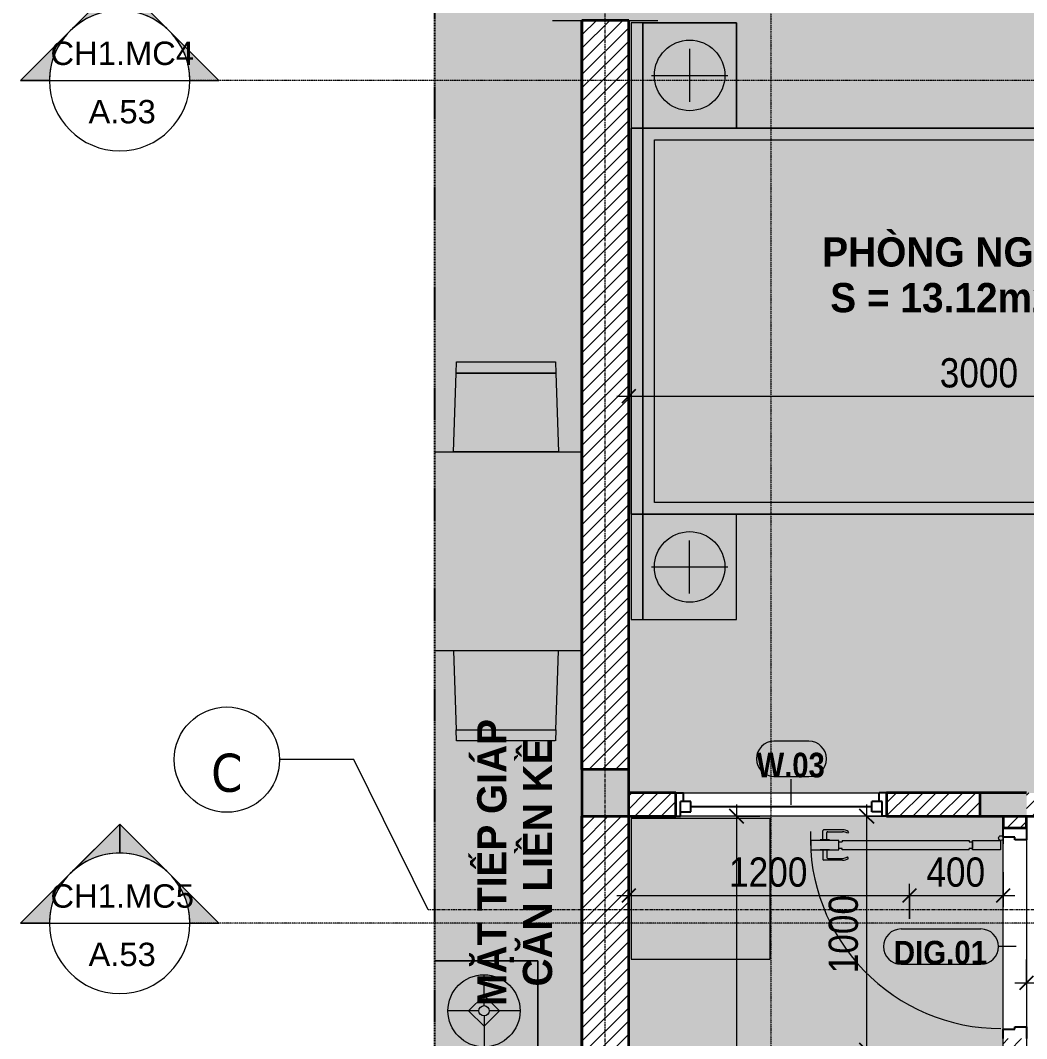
# Model space of a CAD drawing. Header units: millimetres. Extents: x 50254 to 245170, y 481 to 78637.
# Drawn here: x 50254 to 54553, y 27887 to 32237 of the extents above; entities that cross this region are included whole.
import ezdxf

# ---------------------------------------------------------------- set-up
doc = ezdxf.new("R2010")
doc.units = ezdxf.units.MM
for name, pattern in [('Dash - Tight', [4.5, 3, -1.5]), ('Dash Dot 3_16_', [7.9375, 4.7625, -1.5875, 0, -1.5875]), ('Grid Line', [22.225, 12.7, -3.175, 3.175, -3.175]), ('Hidden', [7.14375, 4.7625, -2.38125])]:
    doc.linetypes.add(name, pattern=pattern)
for name, color, linetype, lineweight in [('0-1', 7, 'Continuous', 5), ('A-ANNO-DIMS', 211, 'Continuous', 9), ('A-ANNO-DIMS-50', 211, 'Continuous', 9), ('A-DETL-GENF-1', 7, 'Continuous', 18), ('A-DETL-GENF-3', 92, 'Dash - Tight', 18), ('A-DETL-GENF-4', 92, 'Hidden', 25), ('A-DETL-GENF-5', 9, 'Continuous', 18), ('A-DETL-MEDM', 33, 'Continuous', 35), ('A-DETL-THIN', 151, 'Continuous', 18), ('A-DOOR', 31, 'Continuous', 18), ('A-DOOR-1', 7, 'Continuous', 18), ('A-DOOR-3', 50, 'Continuous', 25), ('A-DOOR-IDEN', 31, 'Continuous', 9), ('A-FLOR-2', 7, 'Continuous', 18), ('A-GLAZ', 151, 'Continuous', 18), ('A-GLAZ-2', 50, 'Continuous', 25), ('A-GLAZ-IDEN', 152, 'Continuous', 9), ('A-WALL-4', 250, 'Continuous', 35), ('A-WALL-5', 7, 'Continuous', 18), ('A-WALL-6', 113, 'Continuous', 35), ('A-WALL-PATT-1', 9, 'Continuous', 18), ('A-WALL-PATT-2', 111, 'Continuous', 18), ('G-ANNO-SYMB', 111, 'Continuous', 9), ('G-ANNO-SYMB-1', 111, 'Dash Dot 3_16_', 18), ('G-ANNO-TEXT-1', 7, 'Continuous', 9), ('G-IMPT-2', 9, 'Continuous', 18), ('I-FURN', 30, 'Continuous', 18), ('I-FURN-1', 10, 'Continuous', 18), ('I-FURN-2', 253, 'Continuous', 18), ('S-COLS', 52, 'Continuous', 18), ('S-COLS-3', 52, 'Continuous', 5), ('S-COLS-6', 52, 'Continuous', 35), ('S-GRID', 1, 'Continuous', 9), ('S-GRID-1', 1, 'Grid Line', 9), ('S-GRID-IDEN', 1, 'Continuous', 9)]:
    doc.layers.add(name, color=color, linetype=linetype, lineweight=lineweight)
doc.layers.add('A-DETL-GENF-2', color=7, linetype='Continuous', lineweight=18, transparency=0.2)
doc.styles.add('Arial', font='arial.ttf', dxfattribs={"height": 100})
doc.styles.add('Arial_B', font='arialbd.ttf', dxfattribs={"width": 0.95, "height": 125})
doc.styles.add('Arial_B_1', font='arialbd.ttf', dxfattribs={"width": 0.9, "height": 100})
doc.styles.add('Arial_B_2', font='arialbd.ttf', dxfattribs={"width": 0.85, "height": 105})
doc.styles.add('Tahoma_B', font='tahomabd.ttf', dxfattribs={"height": 162.5})
doc.styles.add('UTM Avo', font='', dxfattribs={"width": 0.9, "height": 125})
doc.styles.get('UTM Avo').set_extended_font_data('UTM Avo')
doc.dimstyles.new('1_Dim_chi_tiet_2_5', dxfattribs={"dimscale": 304.8, "dimtxt": 124.912619, "dimasz": 0.19685, "dimexe": 0.164042, "dimexo": 0.0625, "dimgap": 0.016404, "dimtad": 1, "dimdec": 0, "dimrnd": 5, "dimzin": 0, "dimdsep": 46, "dimtxsty": 'UTM Avo', "dimblk1": 'OBLIQUE', "dimblk2": 'OBLIQUE', "dimsah": 1, "dimcen": 0.09, "dimdle": 0.164042, "dimazin": 0, "dimtfac": 1, "dimtdec": 4, "dimtix": 1, "dimtmove": 0, "dimatfit": 3, "dimfxl": 0.328084, "dimfxlon": 1, "dimtvp": 1, "dimtolj": 1, "dimtzin": 0, "dimarcsym": 2})
pattern_1 = [(45, (0, 0), (-28.284271, 28.284271), [])]

# ---------------------------------------------------------------- blocks, each defined once
blk = doc.blocks.new('NCV_TKTC_KET CAU_rvt-1-TKCS_CĂN HỘ LOẠI 1 - MẶT BẰNG')
at = {"layer": 'S-COLS-3'}
blk.add_hatch(color=256, dxfattribs=at).paths.add_polyline_path([(52977.6, 32236.9), (52977.5, 32237), (52852.6, 32236.9)])
at = {"layer": 'S-COLS'}
for p, q in [((52527.6, 32236.9), (52652.6, 32236.9)), ((52852.6, 32236.9), (52977.6, 32236.9))]:
    blk.add_line(p, q, dxfattribs=at)
blk = doc.blocks.new('M_Fixed - 900 x 1400-V3-TKCS_CĂN HỘ LOẠI 1 - MẶT BẰNG')
at = {"layer": 'A-GLAZ-2'}
for p, q in [((-450, 63), (-431, 63)), ((-431, 63), (-431, 0)), ((-431, 44), (-387, 44)), ((-387, 44), (-387, 0)), ((387, 44), (387, 0)), ((431, 44), (387, 44)), ((431, 63), (431, 0)), ((448.9, 63), (431, 63)), ((-387, 22), (387, 22)), ((-450, -37), (-418, -37)), ((-431, 0), (-387, 0)), ((-418, 0), (-418, -37)), ((387, 0), (431, 0)), ((418, 0), (418, -37)), ((450, -37), (418, -37))]:
    blk.add_line(p, q, dxfattribs=at)
blk = doc.blocks.new('GIUONG NGU-2TAB-1600x2000 - GIUONG NGU-2TAB-1600x2000-V4-TKCS_CĂN HỘ LOẠI 1 - MẶT BẰNG')
at = {"layer": 'I-FURN-2'}
for p, q in [((458.5, 0), (8.5, 0)), ((8.5, 0), (8.5, -50)), ((458.5, -50), (458.5, 0)), ((2108.2, 0), (458.5, 0)), ((458.5, 0), (458.5, -50)), ((458.5, 0), (2108.2, 0)), ((2108.2, -50), (2108.2, 0)), ((2558.2, 0), (2108.2, 0)), ((2108.2, 0), (2108.2, -50)), ((2558.2, -50), (2558.2, 0)), ((458.5, -50), (8.5, -50)), ((8.5, -50), (8.5, -450.3)), ((8.5, -50), (458.5, -50)), ((458.5, -50), (8.5, -50)), ((8.5, -50), (8.5, -450.3)), ((233.5, -86.8), (233.5, -413.5)), ((458.5, -450.3), (458.5, -50)), ((2108.2, -50), (458.5, -50)), ((458.5, -50), (458.5, -1938.9)), ((458.5, -50), (2108.2, -50)), ((458.5, -1938.9), (458.5, -50)), ((458.5, -450.3), (458.5, -50)), ((458.5, -50), (2108.2, -50)), ((2558.2, -50), (2108.2, -50)), ((2108.2, -50), (2108.2, -450.3)), ((2108.2, -1938.9), (2108.2, -50)), ((2108.2, -50), (2558.2, -50)), ((2108.2, -50), (2558.2, -50)), ((2108.2, -450.3), (2108.2, -50)), ((2108.2, -50), (2108.2, -1938.9)), ((2333.2, -86.8), (2333.2, -413.5)), ((2558.2, -450.3), (2558.2, -50)), ((2558.2, -50), (2558.2, -450.3)), ((508.5, -100), (2058.2, -100)), ((508.5, -1938.9), (508.5, -100)), ((2058.2, -100), (2058.2, -1938.9)), ((120.2, -250.2), (346.8, -250.2)), ((2446.5, -250.2), (2219.8, -250.2)), ((8.5, -450.3), (458.5, -450.3)), ((8.5, -450.3), (458.5, -450.3)), ((2108.2, -450.3), (2558.2, -450.3)), ((2558.2, -450.3), (2108.2, -450.3)), ((1997.1, -2000), (569.6, -2000)), ((569.6, -2050), (1997.1, -2050)), ((1997.1, -2050), (569.6, -2050))]:
    blk.add_line(p, q, dxfattribs=at)
for centre in [(233.5, -250.2), (2333.2, -250.2)]:
    blk.add_circle(centre, 150.7, dxfattribs=at)
for centre, radius, start, end in [((569.6, -1938.9), 111.1, 180, 270), ((569.6, -1938.9), 111.1, 180, 270), ((569.6, -1938.9), 61.1, 180, 270), ((1997.1, -1938.9), 111.1, 270, 360), ((1997.1, -1938.9), 61.1, 270, 0), ((1997.1, -1938.9), 111.1, 270, 0)]:
    blk.add_arc(centre, radius, start, end, dxfattribs=at)
blk = doc.blocks.new('MAY GIAT - MAY GIAT_dwg-V6-TKCS_CĂN HỘ LOẠI 1 - MẶT BẰNG')
at = {"layer": 'G-IMPT-2', "flags": 128}
blk.add_lwpolyline([(5, 596.6), (5, 2.3), (605, 2.3), (605, 596.6)], close=True, dxfattribs=at)
blk = doc.blocks.new('MAY GIAT - MAY GIAT-V7-TKCS_CĂN HỘ LOẠI 1 - MẶT BẰNG')
at = {"layer": 'I-FURN-2'}
for p, q in [((5, 596.6), (5, 2.3)), ((605, 596.6), (5, 596.6)), ((605, 2.3), (605, 596.6)), ((5, 2.3), (605, 2.3))]:
    blk.add_line(p, q, dxfattribs=at)
blk.add_blockref('MAY GIAT - MAY GIAT_dwg-V6-TKCS_CĂN HỘ LOẠI 1 - MẶT BẰNG', (0, 0))
blk = doc.blocks.new('RES_BAN AN 1 - RES_BAN AN 1-V8-TKCS_CĂN HỘ LOẠI 1 - MẶT BẰNG')
at = {"layer": 'I-FURN-1'}
for p, q in [((-425, 1.8), (-425, 630.4)), ((425, 630.4), (425, 1.8)), ((-809.6, 536.9), (-761.9, 538.5)), ((-809.6, 115.3), (-809.6, 536.9)), ((-425, 549.7), (-761.9, 538.5)), ((-761.9, 538.5), (-761.9, 113.5)), ((-761.9, 538.5), (-761.9, 113.5)), ((-425, 102.3), (-425, 549.7)), ((425, 549.7), (761.9, 538.5)), ((425, 102.3), (425, 549.7)), ((761.9, 538.5), (761.9, 113.5)), ((761.9, 538.5), (809.6, 536.9)), ((761.9, 113.5), (761.9, 538.5)), ((809.6, 536.9), (809.6, 115.1)), ((-761.9, 113.5), (-809.6, 115.1)), ((-761.9, 113.5), (-425, 102.3)), ((761.9, 113.5), (425, 102.3)), ((809.6, 115.1), (761.9, 113.5))]:
    blk.add_line(p, q, dxfattribs=at)
blk = doc.blocks.new('LOBBY_SOFA_1 - LOBBY_SOFA_1-V9-TKCS_CĂN HỘ LOẠI 1 - MẶT BẰNG')
at = {"layer": 'I-FURN'}
for p, q in [((-2556, -4.9), (-2556, -633.5)), ((-708, -633.5), (-708, -4.9)), ((-2457, -66), (-2457, -633.5)), ((-807, -66), (-2457, -66)), ((-807, -633.5), (-807, -66)), ((-807, -143), (-2457, -143)), ((-1907, -143), (-1907, -633.5)), ((-1357, -143), (-1357, -633.5)), ((-3128.2, -193.5), (-2688.2, -193.5)), ((-3128.2, -633.5), (-3128.2, -193.5)), ((-2688.2, -193.5), (-2688.2, -633.5)), ((-575.9, -193.5), (-575.9, -633.5)), ((-135.9, -193.5), (-575.9, -193.5)), ((-135.9, -633.5), (-135.9, -193.5)), ((-2915.4, -269), (-2915.4, -401)), ((-348.6, -269), (-348.6, -401)), ((-2915.4, -357), (-2981.4, -423)), ((-2849.4, -423), (-2915.4, -357)), ((-414.6, -423), (-348.6, -357)), ((-348.6, -357), (-282.6, -423)), ((-2937.4, -423), (-3069.4, -423)), ((-2981.4, -423), (-2915.4, -489)), ((-2915.4, -489), (-2849.4, -423)), ((-2893.4, -423), (-2761.4, -423)), ((-370.6, -423), (-502.6, -423)), ((-348.6, -489), (-414.6, -423)), ((-282.6, -423), (-348.6, -489)), ((-326.6, -423), (-194.6, -423)), ((-2915.4, -445), (-2915.4, -577)), ((-348.6, -445), (-348.6, -577))]:
    blk.add_line(p, q, dxfattribs=at)
for centre, radius in [((-2915.4, -423), 154), ((-348.6, -423), 154), ((-2915.4, -423), 22), ((-348.6, -423), 22)]:
    blk.add_circle(centre, radius, dxfattribs=at)
at = {"layer": 'I-FURN-1'}
for p, q in [((-2556, -4.9), (-2556, -633.5)), ((-708, -633.5), (-708, -4.9)), ((-2688.2, -193.5), (-3128.2, -193.5)), ((-3128.2, -193.5), (-3128.2, -633.5)), ((-2688.2, -633.5), (-2688.2, -193.5)), ((-135.9, -193.5), (-575.9, -193.5)), ((-575.9, -193.5), (-575.9, -633.5)), ((-135.9, -633.5), (-135.9, -193.5))]:
    blk.add_line(p, q, dxfattribs=at)
blk = doc.blocks.new('DOOR_CW_01 CANH MO-PANEL KINH - DIG_01-900x2200-CỬA NHÔM KÍNH-400860-TKCS_CĂN HỘ LOẠI 1 - MẶT BẰNG')
at = {"layer": 'A-DETL-GENF-1'}
for p, q in [((-397, -182), (-397, -62)), ((-397, -62), (-357, -62)), ((-357, -62), (-357, -182)), ((-357, -182), (-397, -182)), ((-397, -196), (-391, -196)), ((-397, -738), (-397, -196)), ((-391, -196), (-391, -182)), ((-391, -182), (-363, -182)), ((-363, -182), (-363, -196)), ((-357, -196), (-363, -196)), ((-357, -196), (-357, -738)), ((-442, -737), (-442, -816.5)), ((-434, -799.5), (-434, -737)), ((-433.9, -711.2), (-427.3, -715.8)), ((-397, -738), (-391, -738)), ((-391, -752), (-391, -738)), ((-357, -738), (-363, -738)), ((-363, -738), (-363, -752)), ((-320.1, -711.2), (-326.7, -715.8)), ((-320, -799.5), (-320, -737)), ((-312, -737), (-312, -816.5)), ((-357, -752), (-397, -752)), ((-397, -752), (-397, -872)), ((-363, -752), (-391, -752)), ((-357, -872), (-357, -752)), ((-399, -820.5), (-438, -820.5)), ((-399, -803.5), (-430, -803.5)), ((-399, -792.2), (-399, -831.8)), ((-397, -792.2), (-399, -792.2)), ((-397, -792.2), (-397, -831.8)), ((-357, -792.2), (-357, -831.8)), ((-357, -792.2), (-355, -792.2)), ((-355, -792.2), (-355, -831.8)), ((-355, -803.5), (-324, -803.5)), ((-355, -820.5), (-316, -820.5)), ((-399, -831.8), (-397, -831.8)), ((-355, -831.8), (-357, -831.8)), ((-397, -872), (-357, -872))]:
    blk.add_line(p, q, dxfattribs=at)
blk.add_circle((-407, -60), 10, dxfattribs=at)
for centre, radius, start, end in [((-407, -60), 814, 268, 0), ((-397, -737), 45, 145, 180), ((-397, -737), 37, 145, 180), ((-357, -737), 37, 0, 35), ((-357, -737), 45, 360, 35), ((-438, -816.5), 4, 180, 270), ((-430, -799.5), 4, 180, 270), ((-324, -799.5), 4, 270, 0), ((-316, -816.5), 4, 270, 0)]:
    blk.add_arc(centre, radius, start, end, dxfattribs=at)
at = {"layer": 'A-DOOR-1'}
blk.add_line((-407, -50), (-382, -50), dxfattribs=at)
at = {"layer": 'A-DOOR-3'}
for p, q in [((-450, 50), (-400, 50)), ((-400, 50), (-400, 0)), ((400, 0), (400, 50)), ((400, 50), (450, 50)), ((-410, 0), (-410, -50)), ((-400, 0), (-410, 0)), ((410, 0), (400, 0)), ((410, -50), (410, 0)), ((-410, -50), (-450, -50)), ((450, -50), (410, -50))]:
    blk.add_line(p, q, dxfattribs=at)
blk = doc.blocks.new('NCV_TKTC_TANG 1_rvt-1-TKCS_CĂN HỘ LOẠI 1 - MẶT BẰNG')
at = {"layer": 'A-WALL-PATT-1'}
h = blk.add_hatch(dxfattribs=at)
h.set_pattern_fill('FP_1', color=256, style=0, pattern_type=2)
h.set_pattern_definition(pattern_1)
h.paths.add_polyline_path([(55754.6, 28836.9), (56054.2, 28836.9), (56054.2, 28936.9), (55754.6, 28936.9)])
h.paths.add_polyline_path([(54552.6, 28836.9), (54854.6, 28836.9), (54854.6, 28936.9), (54552.6, 28936.9), (54552.6, 28861.8)])
h.paths.add_polyline_path([(52927.6, 28836.9), (53054.6, 28836.9), (53054.6, 28936.9), (52852.6, 28936.9), (52852.6, 28836.9)])
h.paths.add_polyline_path([(54052.6, 28836.9), (54352.6, 28836.9), (54352.6, 28936.9), (53954.6, 28936.9), (53954.6, 28836.9)])
h.paths.add_polyline_path([(57300.7, 28836.9), (57652.6, 28836.9), (57652.6, 28936.9), (56854.2, 28936.9), (56854.2, 28836.9)])
h = blk.add_hatch(dxfattribs=at)
h.set_pattern_fill('FP_1', color=256, style=0, pattern_type=2)
h.set_pattern_definition(pattern_1)
h.paths.add_polyline_path([(54452.6, 27836.9), (54552.6, 27836.9), (54552.6, 27886.9), (54452.6, 27886.9), (54452.6, 27841.5)])
h.paths.add_polyline_path([(54552.6, 28786.9), (54552.6, 28836.9), (54452.6, 28836.9), (54452.6, 28786.9)])
at = {"layer": 'A-FLOR-2'}
blk.add_line((54552.6, 28736.9), (54552.6, 27936.9), dxfattribs=at)
at = {"layer": 'A-WALL-4'}
for p, q in [((53054.6, 28936.9), (52852.6, 28936.9)), ((53054.6, 28836.9), (53054.6, 28936.9)), ((54352.6, 28936.9), (53954.6, 28936.9)), ((53954.6, 28936.9), (53954.6, 28836.9)), ((52852.6, 28836.9), (53054.6, 28836.9)), ((53954.6, 28836.9), (54352.6, 28836.9)), ((54452.6, 28836.9), (54452.6, 28786.9)), ((54552.6, 28836.9), (54854.6, 28836.9)), ((54552.6, 28786.9), (54552.6, 28836.9)), ((54452.6, 28786.9), (54552.6, 28786.9))]:
    blk.add_line(p, q, dxfattribs=at)
at = {"layer": 'A-WALL-5'}
for p, q in [((53054.6, 28936.9), (53954.6, 28936.9)), ((53954.6, 28836.9), (53054.6, 28836.9)), ((54452.6, 27926.9), (54452.6, 28746.9)), ((54552.6, 28736.9), (54552.6, 27936.9))]:
    blk.add_line(p, q, dxfattribs=at)
at = {"layer": 'A-DOOR', "rotation": 269.9999999999989}
blk.add_blockref('DOOR_CW_01 CANH MO-PANEL KINH - DIG_01-900x2200-CỬA NHÔM KÍNH-400860-TKCS_CĂN HỘ LOẠI 1 - MẶT BẰNG', (54502.6, 28336.9), dxfattribs=at)
at = {"layer": 'A-GLAZ', "rotation": 180}
blk.add_blockref('M_Fixed - 900 x 1400-V3-TKCS_CĂN HỘ LOẠI 1 - MẶT BẰNG', (53504.6, 28899.9), dxfattribs=at)
at = {"layer": 'I-FURN'}
for name, p, rotation in [('GIUONG NGU-2TAB-1600x2000 - GIUONG NGU-2TAB-1600x2000-V4-TKCS_CĂN HỘ LOẠI 1 - MẶT BẰNG', (52862.6, 29668.6), 90.00000000000065), ('RES_BAN AN 1 - RES_BAN AN 1-V8-TKCS_CĂN HỘ LOẠI 1 - MẶT BẰNG', (52654.3, 29968.2), 90.00000000000026), ('MAY GIAT - MAY GIAT-V7-TKCS_CĂN HỘ LOẠI 1 - MẶT BẰNG', (53459.2, 28222), 90), ('LOBBY_SOFA_1 - LOBBY_SOFA_1-V9-TKCS_CĂN HỘ LOẠI 1 - MẶT BẰNG', (52657.5, 25090.4), 270.0000000000005)]:
    blk.add_blockref(name, p, dxfattribs=dict(at, rotation=rotation))
blk = doc.blocks.new('BORDER VIEW - BORDER VIEW-3457859-TKCS_CĂN HỘ LOẠI 1 - MẶT BẰNG')
at = {"layer": 'A-DETL-GENF-4'}
blk.add_line((0, 150), (0, 11333.8), dxfattribs=at)
blk = doc.blocks.new('Grid - M_Grid Head - Circle-353313-TKCS_CĂN HỘ LOẠI 1 - MẶT BẰNG')
at = {"layer": 'S-GRID-IDEN'}
blk.add_circle((0, 0), 4.5, dxfattribs=at)
blk = doc.blocks.new('DIMBLOCK18-TKCS_CĂN HỘ LOẠI 1 - MẶT BẰNG')
at = {"layer": 'A-ANNO-DIMS-50'}
for p, q in [((52852.6, 30731.4), (52852.6, 30581.4)), ((52852.6, 30631.4), (52852.6, 30731.4)), ((55852.6, 30731.4), (55852.6, 30581.4)), ((55852.6, 30631.4), (55852.6, 30731.4)), ((52802.6, 30631.4), (55902.6, 30631.4))]:
    blk.add_line(p, q, dxfattribs=at)
at = {"layer": 'A-ANNO-DIMS-50', "lineweight": 25}
for p, q in [((52852.6, 30631.4), (52822.6, 30601.4)), ((52852.6, 30631.4), (52882.6, 30661.4)), ((55852.6, 30631.4), (55822.6, 30601.4)), ((55852.6, 30631.4), (55882.6, 30661.4))]:
    blk.add_line(p, q, dxfattribs=at)
at = {"layer": 'A-ANNO-DIMS-50', "color": 0, "insert": (54181.4, 30793.8), "char_height": 125, "width": 410.824, "attachment_point": 1, "line_spacing_factor": 1.110334, "style": 'UTM Avo'}
blk.add_mtext('3000', dxfattribs=at)
blk = doc.blocks.new('_Oblique')
at = {"color": 0, "linetype": 'ByBlock', "lineweight": -2}
blk.add_line((-0.5, -0.5), (0.5, 0.5), dxfattribs=at)
blk = doc.blocks.new('DIMBLOCK19-TKCS_CĂN HỘ LOẠI 1 - MẶT BẰNG')
at = {"layer": 'A-ANNO-DIMS-50'}
for p, q in [((52852.6, 28598.6), (52852.6, 28448.6)), ((52852.6, 28498.6), (52852.6, 28598.6)), ((54052.6, 28398.6), (54052.6, 28548.6)), ((52802.6, 28498.6), (54052.6, 28498.6)), ((54052.6, 28498.6), (54052.6, 28398.6))]:
    blk.add_line(p, q, dxfattribs=at)
at = {"layer": 'A-ANNO-DIMS-50', "lineweight": 25}
for p, q in [((52852.6, 28498.6), (52822.6, 28468.6)), ((52852.6, 28498.6), (52882.6, 28528.6)), ((54052.6, 28498.6), (54022.6, 28468.6)), ((54052.6, 28498.6), (54082.6, 28528.6))]:
    blk.add_line(p, q, dxfattribs=at)
at = {"layer": 'A-ANNO-DIMS-50', "color": 0, "insert": (53281.4, 28661), "char_height": 125, "width": 410.824, "attachment_point": 1, "line_spacing_factor": 1.110334, "style": 'UTM Avo'}
blk.add_mtext('1200', dxfattribs=at)
blk = doc.blocks.new('DIMBLOCK20-TKCS_CĂN HỘ LOẠI 1 - MẶT BẰNG')
at = {"layer": 'A-ANNO-DIMS-50'}
for p, q in [((54452.6, 28598.6), (54452.6, 28448.6)), ((54452.6, 28498.6), (54452.6, 28598.6)), ((54052.6, 28398.6), (54052.6, 28548.6)), ((54052.6, 28498.6), (54502.6, 28498.6)), ((54052.6, 28498.6), (54052.6, 28398.6))]:
    blk.add_line(p, q, dxfattribs=at)
at = {"layer": 'A-ANNO-DIMS-50', "lineweight": 25}
for p, q in [((54052.6, 28498.6), (54022.6, 28468.6)), ((54052.6, 28498.6), (54082.6, 28528.6)), ((54452.6, 28498.6), (54422.6, 28468.6)), ((54452.6, 28498.6), (54482.6, 28528.6))]:
    blk.add_line(p, q, dxfattribs=at)
at = {"layer": 'A-ANNO-DIMS-50', "color": 0, "insert": (54124.2, 28661), "char_height": 125, "width": 308.118, "attachment_point": 1, "line_spacing_factor": 1.110334, "style": 'UTM Avo'}
blk.add_mtext('400', dxfattribs=at)
blk = doc.blocks.new('DIMBLOCK21-TKCS_CĂN HỘ LOẠI 1 - MẶT BẰNG')
at = {"layer": 'A-ANNO-DIMS-50'}
for p, q in [((53869.1, 28886.9), (53869.1, 27836.9)), ((53969.1, 28836.9), (53819.1, 28836.9)), ((53869.1, 28836.9), (53969.1, 28836.9)), ((53969.1, 27836.9), (53819.1, 27836.9)), ((53869.1, 27836.9), (53969.1, 27836.9))]:
    blk.add_line(p, q, dxfattribs=at)
at = {"layer": 'A-ANNO-DIMS-50', "lineweight": 25}
for p, q in [((53869.1, 28836.9), (53839.1, 28866.9)), ((53869.1, 28836.9), (53899.1, 28806.9)), ((53869.1, 27836.9), (53839.1, 27866.9)), ((53869.1, 27836.9), (53899.1, 27806.9))]:
    blk.add_line(p, q, dxfattribs=at)
at = {"layer": 'A-ANNO-DIMS-50', "color": 0, "insert": (53706.8, 28165.8), "char_height": 125, "width": 410.824, "attachment_point": 1, "rotation": 90, "line_spacing_factor": 1.110334, "style": 'UTM Avo'}
blk.add_mtext('1000', dxfattribs=at)
blk = doc.blocks.new('DIMBLOCK23-TKCS_CĂN HỘ LOẠI 1 - MẶT BẰNG')
at = {"layer": 'A-ANNO-DIMS-50'}
for p, q in [((53313.3, 28886.9), (53313.3, 24686.9)), ((53413.3, 28836.9), (53263.3, 28836.9)), ((53313.3, 28836.9), (53413.3, 28836.9)), ((53413.3, 24736.9), (53263.3, 24736.9)), ((53313.3, 24736.9), (53413.3, 24736.9))]:
    blk.add_line(p, q, dxfattribs=at)
at = {"layer": 'A-ANNO-DIMS-50', "lineweight": 25}
for p, q in [((53313.3, 28836.9), (53283.3, 28866.9)), ((53313.3, 28836.9), (53343.3, 28806.9)), ((53313.3, 24736.9), (53283.3, 24766.9)), ((53313.3, 24736.9), (53343.3, 24706.9))]:
    blk.add_line(p, q, dxfattribs=at)
at = {"layer": 'A-ANNO-DIMS-50', "color": 0, "insert": (53150.9, 26615.8), "char_height": 125, "width": 410.824, "attachment_point": 1, "rotation": 90, "line_spacing_factor": 1.110334, "style": 'UTM Avo'}
blk.add_mtext('4100', dxfattribs=at)
blk = doc.blocks.new('DIMBLOCK24-TKCS_CĂN HỘ LOẠI 1 - MẶT BẰNG')
at = {"layer": 'A-ANNO-DIMS-50'}
for p, q in [((54552.6, 28225.6), (54552.6, 28075.6)), ((54552.6, 28125.6), (54552.6, 28225.6)), ((57852.6, 28225.6), (57852.6, 28075.6)), ((57852.6, 28125.6), (57852.6, 28225.6)), ((54502.6, 28125.6), (57852.6, 28125.6))]:
    blk.add_line(p, q, dxfattribs=at)
at = {"layer": 'A-ANNO-DIMS-50', "lineweight": 25}
for p, q in [((54552.6, 28125.6), (54582.6, 28155.6)), ((57852.6, 28125.6), (57882.6, 28155.6)), ((54552.6, 28125.6), (54522.6, 28095.6)), ((57852.6, 28125.6), (57822.6, 28095.6))]:
    blk.add_line(p, q, dxfattribs=at)
at = {"layer": 'A-ANNO-DIMS-50', "color": 0, "insert": (56031.4, 28287.9), "char_height": 125, "width": 410.824, "attachment_point": 1, "line_spacing_factor": 1.110334, "style": 'UTM Avo'}
blk.add_mtext('3300', dxfattribs=at)
blk = doc.blocks.new('Section - M_Section Head - Filled-352373-TKCS_CĂN HỘ LOẠI 1 - MẶT BẰNG')
at = {"layer": 'G-ANNO-SYMB'}
h = blk.add_hatch(color=256, dxfattribs=at)
edge = h.paths.add_edge_path()
edge.add_line((-6, 8.485), (-6, 6))
edge.add_arc((-6, 0), 6, 90, 135)
edge.add_line((-10.243, 4.243), (-6, 8.485))
h = blk.add_hatch(color=256, dxfattribs=at)
edge = h.paths.add_edge_path()
edge.add_line((-6, 8.485), (-1.757, 4.243))
edge.add_arc((-6, 0), 6, 45, 90)
edge.add_line((-6, 6), (-6, 8.485))
h = blk.add_hatch(color=256, dxfattribs=at)
edge = h.paths.add_edge_path()
edge.add_line((-14.485, 0), (-10.243, 4.243))
edge.add_arc((-6, 0), 6, 135, 180)
edge.add_line((-12, 0), (-14.485, 0))
h = blk.add_hatch(color=256, dxfattribs=at)
edge = h.paths.add_edge_path()
edge.add_line((2.485, 0), (0, 0))
edge.add_arc((-6, 0), 6, 360, 405)
edge.add_line((-1.757, 4.243), (2.485, 0))
for p, q in [((-6, 8.485), (-14.485, 0)), ((-6, 8.485), (-10.243, 4.243)), ((-6, 8.485), (2.485, 0)), ((-6, 6), (-6, 8.485)), ((-6, 8.485), (-6, 6)), ((-1.757, 4.243), (-6, 8.485)), ((-10.243, 4.243), (-14.485, 0)), ((2.485, 0), (-1.757, 4.243)), ((-14.485, 0), (-12, 0)), ((0, 0), (2.485, 0)), ((-12, 0), (-14.485, 0)), ((0, 0), (2.485, 0))]:
    blk.add_line(p, q, dxfattribs=at)
for start, end in [(360, 180), (90, 135), (45, 90), (135, 180), (360, 45), (180, 360)]:
    blk.add_arc((-6, 0), 6, start, end, dxfattribs=at)
blk = doc.blocks.new('STN_Door Tag - STN_Door Tag-1788670-TKCS_CĂN HỘ LOẠI 1 - MẶT BẰNG')
at = {"layer": 'A-DOOR-IDEN'}
for p, q in [((-3.37, 1.495), (3.431, 1.495)), ((-3.37, -1.524), (3.431, -1.524))]:
    blk.add_line(p, q, dxfattribs=at)
for centre, start, end in [((-3.37, -0.015), 90, 270), ((3.431, -0.015), 270, 90)]:
    blk.add_arc(centre, 1.509, start, end, dxfattribs=at)
blk = doc.blocks.new('SSA-WINDOW TAG - 10-2062020-TKCS_CĂN HỘ LOẠI 1 - MẶT BẰNG')
at = {"layer": 'A-GLAZ-IDEN'}
for p, q in [((1.296875, 1.5), (-1.6875, 1.5)), ((-1.6875, -1.5), (1.296875, -1.5))]:
    blk.add_line(p, q, dxfattribs=at)
for centre, start, end in [((-1.6875, 0), 90, 270), ((1.296875, 0), 270, 90)]:
    blk.add_arc(centre, 1.5, start, end, dxfattribs=at)

msp = doc.modelspace()

# ---------------------------------------------------------------- hatches: boundary and pattern name
at = {"layer": 'A-DETL-GENF-1'}
msp.add_hatch(color=256, dxfattribs=at).paths.add_polyline_path([(55754.6, 28936.9), (55852.6, 28936.9), (55852.6, 33336.9), (52977.6, 33336.9), (52977.6, 32236.9), (52852.6, 32236.9), (52852.6, 28936.9), (55714.6, 28936.9)])
h = msp.add_hatch(color=256, dxfattribs=at)
h.paths.add_polyline_path([(52952.6, 24736.9), (54052.6, 24736.9), (54052.6, 27836.9), (54452.6, 27836.9), (54452.6, 28836.9), (52852.6, 28836.9), (52852.6, 25536.9), (52952.6, 25536.9), (52952.6, 25342.2), (52956.1, 25341.8), (52967.7, 25337), (52977.7, 25329.3), (52986, 25317.8), (52990.3, 25307), (52991.9, 25295.3), (52990.2, 25282.8), (52985.4, 25271.1), (52977.8, 25261.2), (52966.2, 25252.9), (52955.4, 25248.6), (52952.6, 25248.3), (52952.6, 24796.7)])
h.paths.add_polyline_path([(52952.6, 25251.4), (52956.2, 25252.1), (52967.8, 25257.5), (52975.6, 25263.5), (52982.7, 25272.8), (52987.2, 25283.7), (52988.7, 25295.3), (52986.8, 25307.8), (52981.4, 25319.4), (52975.5, 25327.1), (52966.2, 25334.3), (52955.3, 25338.7), (52952.6, 25338.7), (52952.6, 25251.8)])
at = {"layer": 'A-DETL-GENF-2'}
h = msp.add_hatch(color=256, dxfattribs=at)
h.paths.add_polyline_path([(54313.5, 22726.9), (61509.2, 22726.9), (61548, 22732), (61584.2, 22747), (61615.3, 22770.9), (61639.1, 22801.9), (61654.1, 22838.1), (61659.2, 22876.9), (61659.2, 34060.7), (61654.1, 34099.5), (61639.1, 34135.7), (61615.3, 34166.8), (61584.2, 34190.6), (61548, 34205.6), (61509.2, 34210.7), (52174, 34210.7), (52135.1, 34205.6), (52099, 34190.6), (52067.9, 34166.8), (52044, 34135.7), (52029.1, 34099.5), (52024, 34060.7), (52024, 22876.9), (52029.1, 22838.1), (52044, 22801.9), (52067.9, 22770.9), (52099, 22747), (52135.1, 22732), (52174, 22726.9), (52927.6, 22726.9)])
h.paths.add_polyline_path([(52920.5, 23335.3), (52725.9, 23335.3), (52725.9, 24536.9), (52552.6, 24536.9), (52552.6, 25536.9), (52652.6, 25536.9), (52652.6, 32236.9), (52527.6, 32237), (52527.8, 33537), (61177.6, 33536.9), (61177.5, 32236.9), (61052.5, 32237), (61052.6, 25536.9), (61152.6, 25536.9), (61152.6, 25342.2), (61156, 25341.8), (61167.6, 25337), (61177.6, 25329.3), (61186, 25317.8), (61190.2, 25307), (61191.8, 25295.3), (61190.1, 25282.8), (61185.3, 25271.1), (61177.7, 25261.2), (61166.2, 25252.9), (61155.3, 25248.6), (61152.6, 25248.3), (61152.6, 24536.9), (61126, 24536.9), (61126, 23536.9), (61127.6, 23536.9), (61127.6, 23336.9), (57652.6, 23337.4), (57652.6, 24536.9), (52925.9, 24536.4), (52925.9, 23536.9), (52927.6, 23536.9), (52927.6, 23336.9), (52925.9, 23336.9), (52925.9, 23335.3)])
h.paths.add_polyline_path([(61152.6, 25251.4), (61156.1, 25252.1), (61167.7, 25257.5), (61175.5, 25263.5), (61182.6, 25272.8), (61187.1, 25283.7), (61188.6, 25295.3), (61186.7, 25307.8), (61181.3, 25319.4), (61175.4, 25327.1), (61166.1, 25334.3), (61155.2, 25338.7), (61152.6, 25338.7), (61152.6, 25251.8)])
at = {"layer": 'A-DETL-GENF-5'}
h = msp.add_hatch(dxfattribs=at)
h.set_pattern_fill('FP_2', color=256, style=0, pattern_type=2)
h.set_pattern_definition([(50, (0, 0), (364.3679, -31.8783), [38.1, -419.1]), (355, (0, 0), (-70.4859, 382.1133), [30.48, -335.28]), (100.451, (30.36, -2.66), (293.885, 350.2334), [32.38, -356.18]), (46.184, (0, 101.6), (542.1585, -84.0858), [57.15, -628.65]), (96.636, (45.2, 94.6), (474.805, 494.8554), [48.57, -534.27]), (351.184, (0, 101.6), (474.81, 494.85), [45.72, -502.92]), (21, (50.8, 76.2), (303.2285, -204.5305), [38.1, -419.1]), (326, (50.8, 76.2), (123.6039, 368.376), [30.48, -335.28]), (71.451, (76.07, 59.16), (426.8341, 163.8427), [32.38, -356.18]), (37.5, (0, 0), (6.17665, 169.11015), [3.353, -327.863, 3.353, -337.007, -336.55]), (37.5, (0, 0), (6.17665, 169.11015), [-671.576, 3.353, -333.197]), (7.5, (0, 0), (133.63888, 200.3615), [3.353, -190.703, 3.353, -320.243, -128.27]), (7.5, (0, 0), (133.63888, 200.3615), [-517.652, 3.353, -124.917]), (327.5, (-113.28, 0), (271.18182, -11.45836), [3.353, -123.647, 3.353, -392.887, -525.78]), (327.5, (-113.28, 0), (271.18182, -11.45836), [-523.24, 3.353, -522.427]), (317.5, (-164.08, 0), (296.2585, 50.85285), [3.353, -161.747, 3.353, -259.791, -373.38]), (317.5, (-164.08, 0), (296.2585, 50.85285), [-428.244, 3.353, -370.027]), (45, (0, 0), (-125.7236, 125.7236), []), (45, (0, 190.5), (-125.7236, 125.7236), [])])
h.paths.add_polyline_path([(61126, 23336.9), (61127.6, 23337.4), (61127.6, 23536.9), (60927.6, 23536.9), (60927.6, 23336.9)])
h.paths.add_polyline_path([(52927.6, 23336.9), (52927.6, 23536.9), (52727.6, 23536.9), (52727.6, 23336.9), (52925.9, 23336.9)])
h.paths.add_polyline_path([(57852.6, 23339), (57852.6, 23536.9), (57652.6, 23536.9), (57652.6, 23339), (57757, 23339)])
h.paths.add_polyline_path([(61052.6, 24536.9), (61152.6, 24536.9), (61152.6, 25536.9), (60752.6, 25536.9), (60752.6, 24536.9), (60927.6, 24536.9)])
h.paths.add_polyline_path([(52852.6, 24536.9), (52952.6, 24536.9), (52952.6, 25536.9), (52552.6, 25536.9), (52552.6, 24536.9), (52727.6, 24536.9)])
h.paths.add_polyline_path([(54252.5, 24536.9), (54252.5, 24736.9), (54052.6, 24736.9), (54052.6, 24536.9), (54152.6, 24536.9)])
h.paths.add_polyline_path([(57852.6, 24537.4), (57852.6, 24737.4), (57652.6, 24736.9), (57652.6, 24537.4), (57752.6, 24537.4)])
h.paths.add_polyline_path([(57752.6, 27736.9), (57852.6, 27736.9), (57852.6, 27836.9), (57654.2, 27836.9), (57654.2, 27736.9)])
h.paths.add_polyline_path([(54252.6, 27736.9), (54252.6, 27836.9), (54052.6, 27836.9), (54052.6, 27736.9), (54152.6, 27736.9)])
h.paths.add_polyline_path([(54452.6, 28836.9), (54552.6, 28836.9), (54552.6, 28936.9), (54352.6, 28936.9), (54352.6, 28836.9), (54361.1, 28836.9)])
h.paths.add_polyline_path([(52852.6, 28836.9), (52852.6, 29036.9), (52652.6, 29036.9), (52652.6, 28836.9)])
h.paths.add_polyline_path([(61052.5, 28836.9), (61052.6, 28836.9), (61052.5, 29036.9), (60852.6, 29036.9), (60852.6, 28836.9)])
h.paths.add_polyline_path([(57652.6, 28836.9), (57852.6, 28836.9), (57852.6, 28936.9), (57652.6, 28936.9), (57652.6, 28848.1)])
h.paths.add_polyline_path([(57752.6, 31236.9), (57852.6, 31236.9), (57852.6, 31336.9), (57652.6, 31336.9), (57652.6, 31236.9), (57747.6, 31236.9)])
h.paths.add_polyline_path([(61152.6, 32237), (61177.6, 32237), (61177.6, 33537), (60727.6, 33536.9), (60727.6, 32237), (61052.6, 32237)])
h.paths.add_polyline_path([(52527.6, 32237), (52977.6, 32237), (52977.6, 33537), (52527.6, 33536.9), (52527.6, 32237)])
h.paths.add_polyline_path([(56452.6, 33336.9), (56652.6, 33336.9), (56652.6, 33536.9), (56452.6, 33536.9)])
at = {"layer": 'A-WALL-PATT-2'}
h = msp.add_hatch(dxfattribs=at)
h.set_pattern_fill('FP_1', color=256, style=0, pattern_type=2)
h.set_pattern_definition(pattern_1)
h.paths.add_polyline_path([(52652.6, 25536.9), (52852.6, 25536.9), (52852.6, 28836.9), (52652.6, 28836.9), (52652.6, 27836.9)])
h.paths.add_polyline_path([(52852.6, 29036.9), (52852.6, 32237), (52652.6, 32236.9), (52652.6, 29036.9), (52852.6, 29036.9)])

# ---------------------------------------------------------------- linework, layer by layer
at = {"layer": 'A-DETL-MEDM'}
for p, q in [((52652.6, 29036.9), (52652.6, 32237)), ((52652.6, 29036.9), (52652.6, 28836.9)), ((52852.6, 29036.9), (52652.6, 29036.9)), ((52852.6, 28836.9), (52852.6, 29036.9)), ((54552.6, 28936.9), (54352.6, 28936.9)), ((54352.6, 28936.9), (54352.6, 28836.9)), ((52652.6, 25536.9), (52652.6, 28836.9)), ((52652.6, 28836.9), (52852.6, 28836.9)), ((54352.6, 28836.9), (54552.6, 28836.9))]:
    msp.add_line(p, q, dxfattribs=at)
at = {"layer": 'A-DETL-THIN'}
for p, q in [((52852.6, 32237), (52852.6, 29036.9)), ((52852.6, 28936.9), (54352.6, 28936.9)), ((52852.6, 28836.9), (52852.6, 25536.9)), ((54352.6, 28836.9), (52852.6, 28836.9)), ((54452.6, 27836.9), (54452.6, 28836.9)), ((57652.6, 28836.9), (54552.6, 28836.9)), ((54552.6, 28836.9), (54552.6, 27836.9))]:
    msp.add_line(p, q, dxfattribs=at)
at = {"layer": 'A-DOOR-IDEN'}
msp.add_line((54507.9, 28280.5), (54432.2, 28280.5), dxfattribs=at)
at = {"layer": 'A-GLAZ-IDEN'}
msp.add_line((53546.6, 28885.5), (53546.6, 28995), dxfattribs=at)
at = {"layer": 'A-WALL-6'}
for p, q in [((52852.6, 32237), (52652.6, 32237)), ((52652.6, 32237), (52652.6, 29036.9)), ((52852.6, 29036.9), (52852.6, 32237)), ((52652.6, 28836.9), (52652.6, 25536.9)), ((52852.6, 25536.9), (52852.6, 28836.9))]:
    msp.add_line(p, q, dxfattribs=at)
at = {"layer": 'G-ANNO-SYMB'}
for p, q in [((50378, 31979.6), (50978, 31979.6)), ((50378, 28379.6), (50978, 28379.6))]:
    msp.add_line(p, q, dxfattribs=at)
at = {"layer": 'G-ANNO-SYMB-1'}
for p, q in [((53459.2, 34556), (53459.2, 21918.9)), ((63047.9, 31979.6), (50978, 31979.6)), ((63047.9, 28379.6), (50978, 28379.6))]:
    msp.add_line(p, q, dxfattribs=at)
at = {"layer": 'S-COLS-6'}
msp.add_line((52652.6, 29036.9), (52652.6, 28836.9), dxfattribs=at)
at = {"layer": 'S-GRID'}
for p, q in [((51678.7, 29078.7), (51361.2, 29078.7)), ((51996.2, 28436.9), (51678.7, 29078.7))]:
    msp.add_line(p, q, dxfattribs=at)
at = {"layer": 'S-GRID-1'}
for p, q in [((52752.6, 23249.2), (52752.6, 33246.7)), ((53246.2, 28436.9), (51996.2, 28436.9)), ((60406.9, 28436.9), (53246.2, 28436.9))]:
    msp.add_line(p, q, dxfattribs=at)

# ---------------------------------------------------------------- block references
at = {"layer": '0-1'}
for name in ['NCV_TKTC_KET CAU_rvt-1-TKCS_CĂN HỘ LOẠI 1 - MẶT BẰNG', 'NCV_TKTC_TANG 1_rvt-1-TKCS_CĂN HỘ LOẠI 1 - MẶT BẰNG']:
    msp.add_blockref(name, (0, 0), dxfattribs=at)
at = {"layer": 'A-DETL-GENF-3'}
msp.add_blockref('BORDER VIEW - BORDER VIEW-3457859-TKCS_CĂN HỘ LOẠI 1 - MẶT BẰNG', (52024, 22726.9), dxfattribs=at)
at = {"layer": 'A-DOOR-IDEN', "xscale": 49.99999999999998, "yscale": 49.99999999999998, "zscale": 49.99999999999998}
msp.add_blockref('STN_Door Tag - STN_Door Tag-1788670-TKCS_CĂN HỘ LOẠI 1 - MẶT BẰNG', (54185.2, 28280.7), dxfattribs=at)
at = {"layer": 'A-GLAZ-IDEN', "xscale": 49.99999999999998, "yscale": 49.99999999999998, "zscale": 49.99999999999998}
msp.add_blockref('SSA-WINDOW TAG - 10-2062020-TKCS_CĂN HỘ LOẠI 1 - MẶT BẰNG', (53557.6, 29082.3), dxfattribs=at)
at = {"layer": 'G-ANNO-SYMB', "xscale": 49.99999999999998, "yscale": 49.99999999999998, "zscale": 49.99999999999998}
for p in [(50978, 31979.6), (50978, 28379.6)]:
    msp.add_blockref('Section - M_Section Head - Filled-352373-TKCS_CĂN HỘ LOẠI 1 - MẶT BẰNG', p, dxfattribs=at)
at = {"layer": 'S-GRID-IDEN', "xscale": 49.99999999999998, "yscale": 49.99999999999998, "zscale": 49.99999999999998, "rotation": 89.9999999999998}
msp.add_blockref('Grid - M_Grid Head - Circle-353313-TKCS_CĂN HỘ LOẠI 1 - MẶT BẰNG', (51136.2, 29078.7), dxfattribs=at)

# ---------------------------------------------------------------- texts
at = {"layer": 'A-DOOR-IDEN', "insert": (54184.4, 28254), "char_height": 100, "width": 407.7, "attachment_point": 5, "line_spacing_factor": 0.936439, "style": 'Arial_B_1'}
msp.add_mtext('\\pt2.25,4.5,6.75,9,11.25,13.5,15.75,18,20.25,22.5,24.75,27,29.25,31.5,33.75,36,38.25,40.5,42.75,45,47.25,49.5,51.75,54,56.25,58.5,60.75,63,65.25,67.5,69.75,72;DIG.01', dxfattribs=at)
at = {"layer": 'A-GLAZ-IDEN', "insert": (53544.7, 29055), "char_height": 105, "width": 300.9, "attachment_point": 5, "line_spacing_factor": 0.936439, "style": 'Arial_B_2'}
msp.add_mtext('\\pt2.1252,4.2504,6.37455,8.49975,10.62495,12.75015,14.87535,16.9995,19.1247,21.2499,23.3751,25.5003,27.6255,29.74965,31.87485,34.00005,36.12525,38.25045,40.3746,42.4998,44.625,46.7502,48.8754,50.99955,53.12475,55.24995,57.37515,59.50035,61.6245,63.7497,65.8749,68.0001;W.03', dxfattribs=at)
at = {"layer": 'G-ANNO-SYMB', "char_height": 100, "attachment_point": 5, "line_spacing_factor": 0.936439, "style": 'Arial'}
for s, insert, width in [('\\pt635,1270,1905,2540,3175,3810,4445,5080,5715,6350,6985,7620,8255,8890,9525,10160,10795,11430,12065,12700,13335,13970,14605,15240,15875,16510,17145,17780,18415,19050,19685,20320;CH1.MC4', (50688.9, 32095.6), 625), ('\\pt635,1270,1905,2540,3175,3810,4445,5080,5715,6350,6985,7620,8255,8890,9525,10160,10795,11430,12065,12700,13335,13970,14605,15240,15875,16510,17145,17780,18415,19050,19685,20320;A.53', (50688.7, 31846.1), 297.5), ('\\pt635,1270,1905,2540,3175,3810,4445,5080,5715,6350,6985,7620,8255,8890,9525,10160,10795,11430,12065,12700,13335,13970,14605,15240,15875,16510,17145,17780,18415,19050,19685,20320;CH1.MC5', (50688.9, 28495.6), 625), ('\\pt635,1270,1905,2540,3175,3810,4445,5080,5715,6350,6985,7620,8255,8890,9525,10160,10795,11430,12065,12700,13335,13970,14605,15240,15875,16510,17145,17780,18415,19050,19685,20320;A.53', (50688.7, 28246.1), 297.5)]:
    msp.add_mtext(s, dxfattribs=dict(at, insert=insert, width=width))
at = {"layer": 'G-ANNO-TEXT-1', "insert": (54190.8, 31149.1), "char_height": 125, "width": 1128.125, "attachment_point": 5, "line_spacing_factor": 0.936439, "style": 'Arial_B'}
msp.add_mtext('\\pt570,1140,1710,2280,2850,3420,3990,4560,5130,5700,6270,6840,7410,7980,8550,9120,9690,10260,10830,11400,11970,12540,13110,13680,14250,14820,15390,15960,16530,17100,17670,18240;PHÒNG NGỦ\\PS = 13.12m2', dxfattribs=at)
at = {"layer": 'G-ANNO-TEXT-1', "insert": (52366.2, 28639.4), "char_height": 125, "width": 1332.375, "attachment_point": 5, "rotation": 90, "line_spacing_factor": 0.936439, "style": 'Arial_B'}
msp.add_mtext('\\pt570,1140,1710,2280,2850,3420,3990,4560,5130,5700,6270,6840,7410,7980,8550,9120,9690,10260,10830,11400,11970,12540,13110,13680,14250,14820,15390,15960,16530,17100,17670,18240;MẶT TIẾP GIÁP\\PCĂN LIỀN KỀ', dxfattribs=at)

# ---------------------------------------------------------------- dimensions: what is measured, and where the dimension line sits
at = {"layer": 'A-ANNO-DIMS'}
for base, p1, p2, override, picture, middle in [((55852.6, 30631.4), (52852.6, 30731.4), (55852.6, 30731.4), {"dimpost": '<>', "dimfxl": 3000.011894}, 'DIMBLOCK18-TKCS_CĂN HỘ LOẠI 1 - MẶT BẰNG', (54352.6, 30701.1)), ((54052.6, 28498.6), (52852.6, 28598.6), (54052.6, 28398.6), {"dimpost": '<>', "dimfxl": 1216.552506}, 'DIMBLOCK19-TKCS_CĂN HỘ LOẠI 1 - MẶT BẰNG', (53452.6, 28568.3)), ((54452.6, 28498.6), (54052.6, 28398.6), (54452.6, 28598.6), {"dimpost": '<>', "dimfxl": 447.213595}, 'DIMBLOCK20-TKCS_CĂN HỘ LOẠI 1 - MẶT BẰNG', (54252.6, 28568.3)), ((57852.6, 28125.6), (54552.6, 28225.6), (57852.6, 28225.6), {"dimpost": '<>', "dimfxl": 3300}, 'DIMBLOCK24-TKCS_CĂN HỘ LOẠI 1 - MẶT BẰNG', (56202.6, 28195.2))]:
    dim = msp.add_linear_dim(base=base, p1=p1, p2=p2, dimstyle='1_Dim_chi_tiet_2_5', override=override, dxfattribs=at)
    dim.commit()
    dim.dimension.update_dxf_attribs({"geometry": picture, "text_midpoint": middle})
for base, p1, p2, override, picture, middle in [((53313.3, 24736.9), (53413.3, 28836.9), (53413.3, 24736.9), {"dimpost": '<>', "dimfxl": 4100}, 'DIMBLOCK23-TKCS_CĂN HỘ LOẠI 1 - MẶT BẰNG', (53243.6, 26786.9)), ((53869.1, 27836.9), (53969.1, 28836.9), (53969.1, 27836.9), {"dimpost": '<>', "dimfxl": 1000}, 'DIMBLOCK21-TKCS_CĂN HỘ LOẠI 1 - MẶT BẰNG', (53799.5, 28336.9))]:
    dim = msp.add_linear_dim(base=base, p1=p1, p2=p2, angle=90, dimstyle='1_Dim_chi_tiet_2_5', override=override, dxfattribs=at)
    dim.commit()
    dim.dimension.update_dxf_attribs({"geometry": picture, "text_midpoint": middle})

# ---------------------------------------------------------------- next in the draw order: texts
at = {"layer": 'S-GRID-IDEN', "insert": (51135.7, 29021.4), "char_height": 162.5, "width": 152, "attachment_point": 5, "line_spacing_factor": 0.996129, "style": 'Tahoma_B', "bg_fill": 3, "box_fill_scale": 1.25, "bg_fill_color": 256, "bg_fill_true_color": 13158600, "bg_fill_transparency": 0}
msp.add_mtext('\\pt634.99962,1269.99925,1905.0005,2540.00013,3174.99975,3809.99937,4445.00062,5080.00025,5714.99987,6349.9995,6985.00075,7620.00037,8255,8889.99962,9524.99925,10160.0005,10795.00013,11429.99975,12064.99938,12700.00063,13335.00025,13969.99988,14604.9995,15240.00075,15875.00038,16510,17144.99963,17779.99925,18415.0005,19050.00013,19684.99975,20319.99938;C', dxfattribs=at)

doc.saveas('drawing.dxf')
